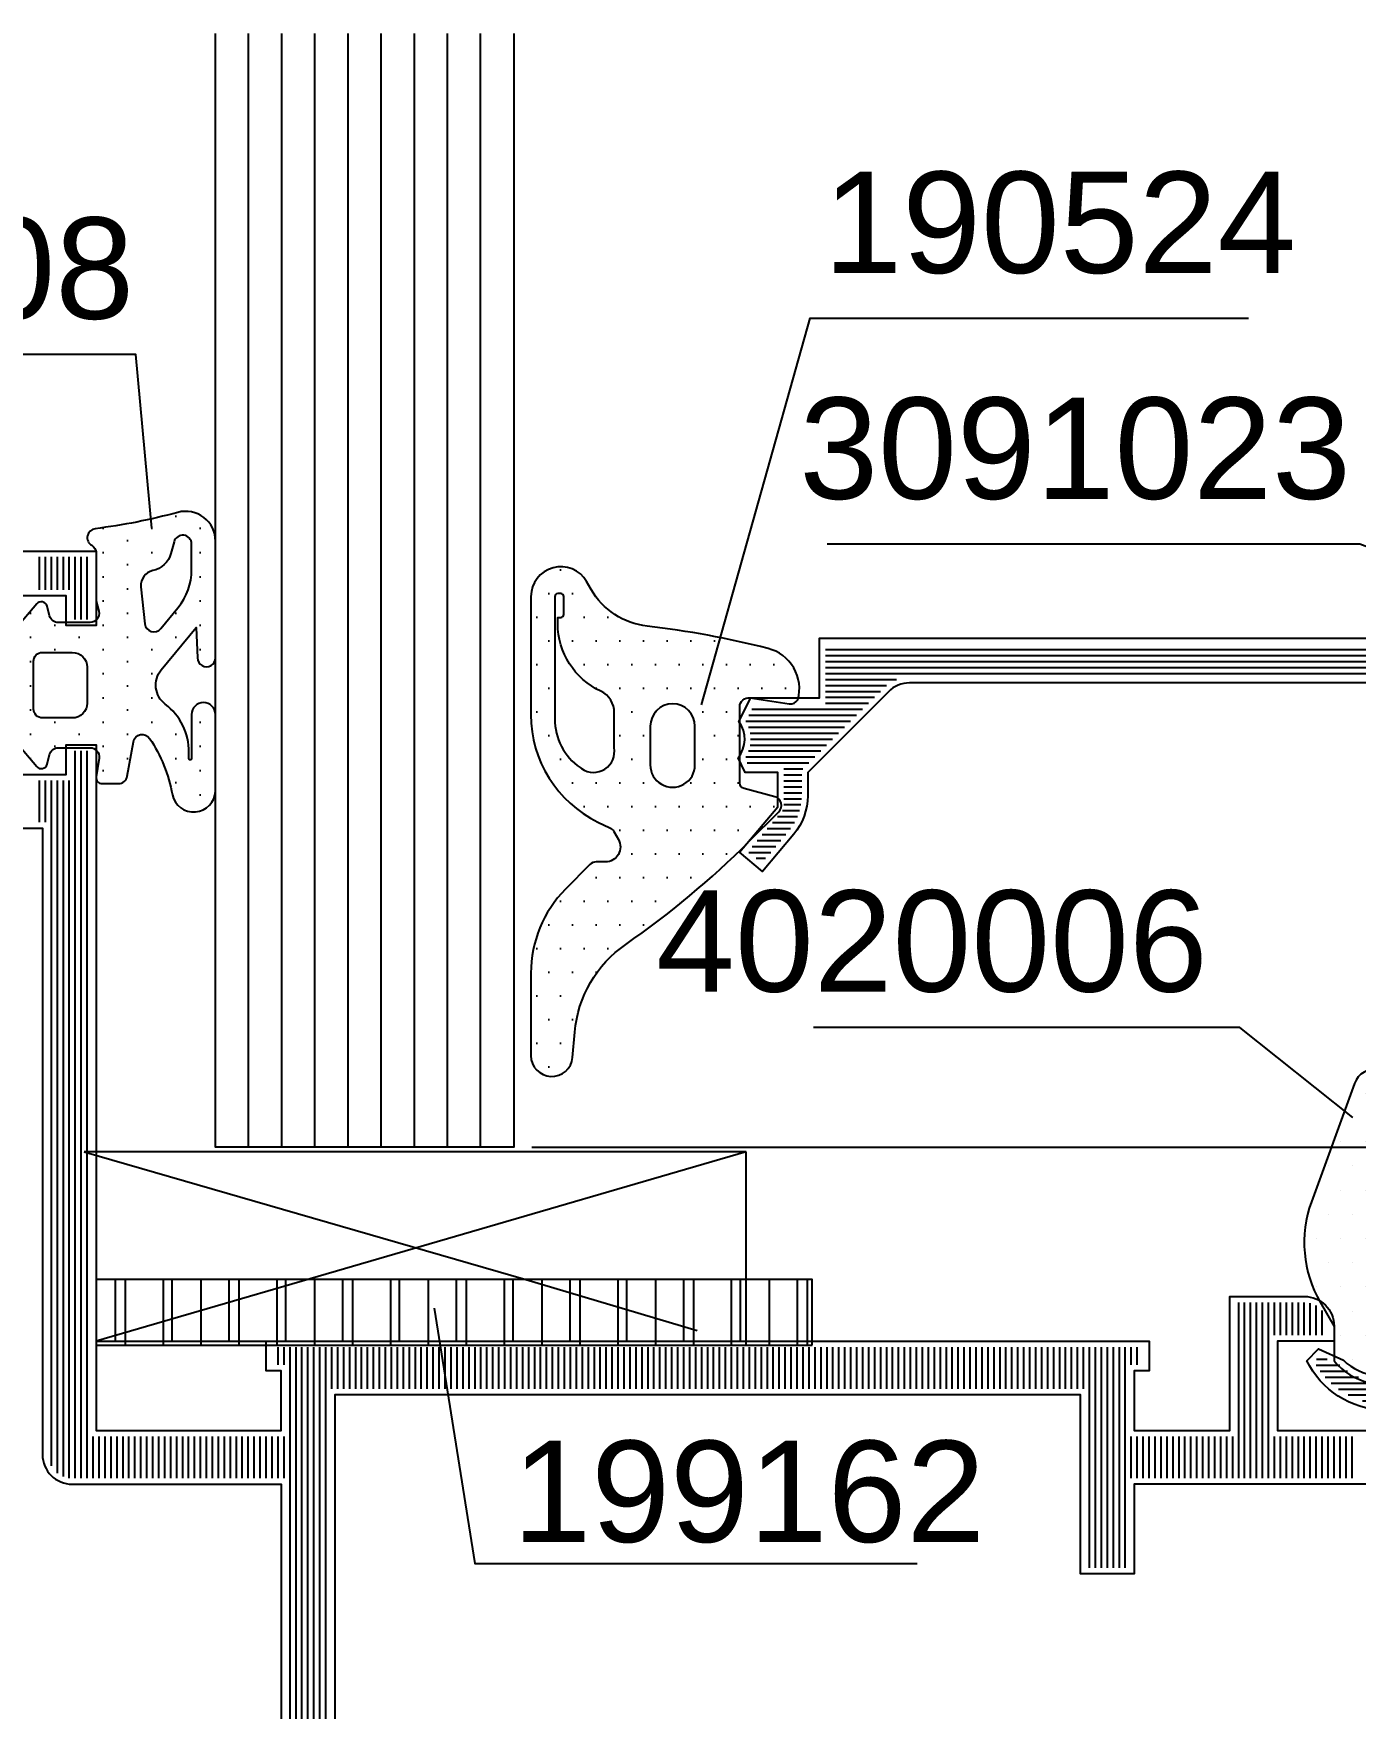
# Model space of a CAD drawing. Extents: x 16 to 197, y 31 to 244.
# Drawn here: x 44.35 to 66.5, y 215.85 to 243.94 of the extents above; entities that cross this region are included whole.
import ezdxf
from ezdxf.enums import TextEntityAlignment as Align

# ---------------------------------------------------------------- set-up
doc = ezdxf.new("R2010")
doc.units = 0
doc.header["$LTSCALE"] = 6
doc.linetypes.add('VERDECKT', pattern=[0.75, 0.5, -0.25])
doc.layers.get('0').update_dxf_attribs({"color": 4, "linetype": 'CONTINUOUS'})
doc.layers.get('DEFPOINTS').update_dxf_attribs({"linetype": 'CONTINUOUS'})
for name, color, linetype in [('CONST18', 3, 'CONTINUOUS'), ('CONST25', 3, 'CONTINUOUS'), ('DICHT_PAR', 3, 'CONTINUOUS'), ('DICHT_SCH', 3, 'CONTINUOUS'), ('HIDE_25', 3, 'VERDECKT'), ('KH_NOR', 7, 'CONTINUOUS'), ('KH_SCH', 3, 'CONTINUOUS'), ('KN_NOR', 7, 'CONTINUOUS'), ('KN_SCH', 3, 'CONTINUOUS'), ('LLMASSE', 7, 'CONTINUOUS'), ('PNR', 7, 'CONTINUOUS')]:
    doc.layers.add(name, color=color, linetype=linetype)
doc.styles.get("Standard").update_dxf_attribs({"font": 'simplex.shx', "width": 0.8})
doc.styles.add('SWISSL', font='swissl.ttf')
doc.dimstyles.new('DOK-1ZU1-PUNKT', dxfattribs={"dimscale": 0, "dimtxt": 3, "dimasz": 1.5, "dimexe": 1.5, "dimexo": 0.6, "dimgap": 1.5, "dimtad": 0, "dimdsep": 46, "dimtxsty": 'Standard', "dimblk": 'PUNKT', "dimblk1": 'PUNKT', "dimblk2": 'PUNKT', "dimcen": 0, "dimclrd": 2, "dimclre": 2, "dimclrt": 7, "dimadec": 0, "dimazin": 0, "dimtfac": 0.7, "dimtofl": 0, "dimtmove": 2, "dimatfit": 3, "dimldrblk": 'PUNKT', "dimfxl": 1, "dimtolj": 1, "dimarcsym": 0})

# ---------------------------------------------------------------- blocks, each defined once
blk = doc.blocks.new('PUNKT')
at = {"color": 0, "linetype": 'CONTINUOUS'}
blk.add_line((-0.5, 0), (-1, 0), dxfattribs=at)
at = {"color": 0, "linetype": 'CONTINUOUS', "const_width": 0.5}
blk.add_lwpolyline([(-0.25, 0, 1), (0.25, 0, 1)], format="xyb", close=True, dxfattribs=at)
blk = doc.blocks.new('*D24')
at = {"layer": 'DEFPOINTS', "color": 0}
for p in [(52.39638083642635, 225.2646643827597), (73.14638675162786, 222.764664382734), (75.26958508284159, 222.764664382734)]:
    blk.add_point(p, dxfattribs=at)
at = {"layer": 'LLMASSE', "color": 3, "lineweight": -2}
for p, q in [((75.2695850828416, 226.0146643827596), (75.2695850828416, 226.7646643827596)), ((52.69638083642634, 225.2646643827597), (76.0195850828416, 225.2646643827596)), ((73.44638675162786, 222.764664382734), (76.01958508284159, 222.764664382734)), ((75.26958508284159, 222.014664382734), (75.26958508284159, 221.264664382734))]:
    blk.add_line(p, q, dxfattribs=at)
at = {"layer": 'LLMASSE', "color": 3, "lineweight": -2, "xscale": 0.75, "yscale": 0.75, "zscale": 0.75}
for p, rotation in [((75.2695850828416, 225.2646643827596), 270), ((75.26958508284159, 222.764664382734), 90)]:
    blk.add_blockref('PUNKT', p, dxfattribs=dict(at, rotation=rotation))
at = {"layer": 'LLMASSE', "color": 3, "insert": (75.26958508284156, 224.0146643827468), "char_height": 1.7, "attachment_point": 5, "rotation": 90}
blk.add_mtext('\\A1;5', dxfattribs=at)
blk = doc.blocks.new('*X50')
at = {"color": 0}
for p, q in [((12.6, 68.70000000002896), (12.6, 69.80000000587307)), ((12.8, 68.7000000000362), (12.8, 69.8000000059671)), ((13, 68.70000000004343), (13, 69.80000000606115)), ((13.2, 68.70000000005068), (13.2, 69.80000000615519)), ((13.4, 68.70000000005791), (13.4, 69.80000000624922)), ((13.6, 68.70000000006515), (13.6, 69.80000000634325)), ((13.8, 67.70000000573002), (13.8, 69.8000000064373)), ((14, 67.70000000956371), (14, 69.80000000653133)), ((14.2, 67.7000000133974), (14.2, 69.80000000662537)), ((13.8, 38.90000000000005), (13.8, 63.30000000201557)), ((14, 38.90000000000005), (14, 63.30000000337295)), ((14.2, 38.90000000000005), (14.2, 63.30000000473034)), ((12.6, 60.89999999999566), (12.6, 62.29999999999035)), ((12.8, 60.90000000000445), (12.8, 62.29999999998794)), ((13, 39.3127807571077), (13, 62.29999999998552)), ((13.2, 39.07553523415175), (13.2, 62.29999999998311)), ((13.4, 38.9583978522781), (13.4, 62.29999999998071)), ((13.6, 38.9062801204294), (13.6, 62.29999999997829)), ((52.8, 38.90000000000003), (52.8, 44.79999999997293)), ((53, 38.90000000000003), (53, 44.79999999997539)), ((53.2, 38.90000000000002), (53.2, 44.79999999997785)), ((53.40000000000001, 38.90000000000002), (53.40000000000001, 44.79999999998031)), ((53.6, 38.90000000000002), (53.6, 44.79999999998277)), ((53.8, 38.90000000000002), (53.8, 44.79999999998523)), ((54, 43.69999999993847), (54, 44.79999999998769)), ((54.2, 43.69999999993847), (54.2, 44.79999999999015)), ((54.40000000000001, 43.69999999993847), (54.40000000000001, 44.79999999999261)), ((54.6, 43.69999999993847), (54.6, 44.79999999999507)), ((54.8, 43.69999999993847), (54.8, 44.79999999999753)), ((55, 43.69999999993847), (55, 44.79999999999986)), ((55.2, 43.69999999993847), (55.2, 44.77459666923671)), ((55.40000000000001, 43.69999999993847), (55.40000000000001, 44.69282032301871)), ((55.6, 43.69999999993847), (55.6, 44.52915026219994)), ((20.6, 42.7), (20.6, 43.3)), ((20.8, 42.7), (20.8, 43.3)), ((21, 4.700000000000001), (21, 43.3)), ((21.2, 4.700000000000001), (21.2, 43.3)), ((21.4, 4.700000000000001), (21.4, 43.3)), ((21.6, 4.700000000000001), (21.6, 43.3)), ((21.8, 4.700000000000001), (21.8, 43.3)), ((22, 4.700000000000001), (22, 43.3)), ((22.2, 4.700000000000001), (22.2, 43.3)), ((22.4, 41.89999999999999), (22.4, 43.3)), ((22.6, 41.89999999999999), (22.6, 43.3)), ((22.8, 41.89999999999999), (22.8, 43.3)), ((23, 41.89999999999999), (23, 43.3)), ((23.2, 41.89999999999999), (23.2, 43.3)), ((23.4, 41.89999999999999), (23.4, 43.3)), ((23.6, 41.89999999999999), (23.6, 43.3)), ((23.8, 41.89999999999999), (23.8, 43.3)), ((24, 41.89999999999999), (24, 43.3)), ((24.2, 41.89999999999999), (24.2, 43.3)), ((24.4, 41.89999999999999), (24.4, 43.3)), ((24.6, 41.89999999999999), (24.6, 43.3)), ((24.8, 41.89999999999999), (24.8, 43.3)), ((25, 41.89999999999999), (25, 43.3)), ((25.2, 41.89999999999999), (25.2, 43.3)), ((25.4, 41.89999999999999), (25.4, 43.3)), ((25.6, 41.89999999999999), (25.6, 43.3)), ((25.8, 41.89999999999999), (25.8, 43.3)), ((26, 41.89999999999999), (26, 43.3)), ((26.2, 41.89999999999999), (26.2, 43.3)), ((26.4, 41.89999999999999), (26.4, 43.3)), ((26.6, 41.89999999999999), (26.6, 43.3)), ((26.8, 41.89999999999999), (26.8, 43.3)), ((27, 41.89999999999999), (27, 43.3)), ((27.2, 41.89999999999999), (27.2, 43.3)), ((27.4, 41.89999999999999), (27.4, 43.3)), ((27.6, 41.89999999999999), (27.6, 43.3)), ((27.8, 41.89999999999999), (27.8, 43.3)), ((28, 41.89999999999999), (28, 43.3)), ((28.2, 41.89999999999999), (28.2, 43.3)), ((28.4, 41.89999999999999), (28.4, 43.3)), ((28.6, 41.89999999999999), (28.6, 43.3)), ((28.8, 41.89999999999999), (28.8, 43.3)), ((29, 41.89999999999999), (29, 43.3)), ((29.2, 41.89999999999999), (29.2, 43.3)), ((29.4, 41.89999999999999), (29.4, 43.3)), ((29.6, 41.89999999999999), (29.6, 43.3)), ((29.8, 41.89999999999999), (29.8, 43.3)), ((30, 41.89999999999999), (30, 43.3)), ((30.2, 41.89999999999999), (30.2, 43.3)), ((30.4, 41.89999999999999), (30.4, 43.3)), ((30.6, 41.89999999999999), (30.6, 43.3)), ((30.8, 41.89999999999999), (30.8, 43.3)), ((31, 41.89999999999999), (31, 43.3)), ((31.2, 41.89999999999999), (31.2, 43.3)), ((31.4, 41.89999999999999), (31.4, 43.3)), ((31.6, 41.89999999999999), (31.6, 43.3)), ((31.8, 41.89999999999999), (31.8, 43.3)), ((32, 41.89999999999999), (32, 43.3)), ((32.2, 41.89999999999999), (32.2, 43.3)), ((32.4, 41.89999999999999), (32.4, 43.3)), ((32.6, 41.89999999999999), (32.6, 43.3)), ((32.8, 41.89999999999999), (32.8, 43.3)), ((33, 41.89999999999999), (33, 43.3)), ((33.2, 41.89999999999999), (33.2, 43.3)), ((33.4, 41.89999999999999), (33.4, 43.3)), ((33.6, 41.89999999999999), (33.6, 43.3)), ((33.8, 41.89999999999999), (33.8, 43.3)), ((34, 41.89999999999999), (34, 43.3)), ((34.2, 41.89999999999999), (34.2, 43.3)), ((34.4, 41.89999999999999), (34.4, 43.3)), ((34.6, 41.89999999999999), (34.6, 43.3)), ((34.8, 41.89999999999999), (34.8, 43.3)), ((35, 41.89999999999999), (35, 43.3)), ((35.2, 41.89999999999999), (35.2, 43.3)), ((35.4, 41.89999999999999), (35.4, 43.3)), ((35.6, 41.89999999999999), (35.6, 43.3)), ((35.8, 41.89999999999999), (35.8, 43.3)), ((36, 41.89999999999999), (36, 43.3)), ((36.2, 41.89999999999999), (36.2, 43.3)), ((36.4, 41.89999999999999), (36.4, 43.3)), ((36.6, 41.89999999999999), (36.6, 43.3)), ((36.8, 41.89999999999999), (36.8, 43.3)), ((37, 41.89999999999999), (37, 43.3)), ((37.2, 41.89999999999999), (37.2, 43.3)), ((37.4, 41.89999999999999), (37.4, 43.3)), ((37.6, 41.89999999999999), (37.6, 43.3)), ((37.8, 41.89999999999999), (37.8, 43.3)), ((38, 41.89999999999999), (38, 43.3)), ((38.2, 41.89999999999999), (38.2, 43.3)), ((38.40000000000001, 41.89999999999999), (38.40000000000001, 43.3)), ((38.6, 41.89999999999999), (38.6, 43.3)), ((38.8, 41.89999999999999), (38.8, 43.3)), ((39, 41.89999999999999), (39, 43.3)), ((39.2, 41.89999999999999), (39.2, 43.3)), ((39.40000000000001, 41.89999999999999), (39.40000000000001, 43.3)), ((39.6, 41.89999999999999), (39.6, 43.3)), ((39.8, 41.89999999999999), (39.8, 43.3)), ((40, 41.89999999999999), (40, 43.3)), ((40.2, 41.89999999999999), (40.2, 43.3)), ((40.40000000000001, 41.89999999999999), (40.40000000000001, 43.3)), ((40.6, 41.89999999999999), (40.6, 43.3)), ((40.8, 41.89999999999999), (40.8, 43.3)), ((41, 41.89999999999999), (41, 43.3)), ((41.2, 41.89999999999999), (41.2, 43.3)), ((41.40000000000001, 41.89999999999999), (41.40000000000001, 43.3)), ((41.6, 41.89999999999999), (41.6, 43.3)), ((41.8, 41.89999999999999), (41.8, 43.3)), ((42, 41.89999999999999), (42, 43.3)), ((42.2, 41.89999999999999), (42.2, 43.3)), ((42.40000000000001, 41.89999999999999), (42.40000000000001, 43.3)), ((42.6, 41.89999999999999), (42.6, 43.3)), ((42.8, 41.89999999999999), (42.8, 43.3)), ((43, 41.89999999999999), (43, 43.3)), ((43.2, 41.89999999999999), (43.2, 43.3)), ((43.40000000000001, 41.89999999999999), (43.40000000000001, 43.3)), ((43.6, 41.89999999999999), (43.6, 43.3)), ((43.8, 41.89999999999999), (43.8, 43.3)), ((44, 41.89999999999999), (44, 43.3)), ((44.2, 41.89999999999999), (44.2, 43.3)), ((44.40000000000001, 41.89999999999999), (44.40000000000001, 43.3)), ((44.6, 41.89999999999999), (44.6, 43.3)), ((44.8, 41.89999999999999), (44.8, 43.3)), ((45, 41.89999999999999), (45, 43.3)), ((45.2, 41.89999999999999), (45.2, 43.3)), ((45.40000000000001, 41.89999999999999), (45.40000000000001, 43.3)), ((45.6, 41.89999999999999), (45.6, 43.3)), ((45.8, 41.89999999999999), (45.8, 43.3)), ((46, 41.89999999999999), (46, 43.3)), ((46.2, 41.89999999999999), (46.2, 43.3)), ((46.40000000000001, 41.89999999999999), (46.40000000000001, 43.3)), ((46.6, 41.89999999999999), (46.6, 43.3)), ((46.8, 41.89999999999999), (46.8, 43.3)), ((47, 41.89999999999999), (47, 43.3)), ((47.2, 41.89999999999999), (47.2, 43.3)), ((47.40000000000001, 41.89999999999999), (47.40000000000001, 43.3)), ((47.6, 41.89999999999999), (47.6, 43.3)), ((47.8, 35.90000000000005), (47.8, 43.3)), ((48, 35.90000000000005), (48, 43.3)), ((48.2, 35.90000000000006), (48.2, 43.3)), ((48.40000000000001, 35.90000000000006), (48.40000000000001, 43.3)), ((48.6, 35.90000000000006), (48.6, 43.3)), ((48.8, 35.90000000000006), (48.8, 43.3)), ((49, 35.90000000000006), (49, 43.3)), ((49.2, 42.70000000000002), (49.2, 43.3)), ((49.40000000000001, 42.70000000000001), (49.40000000000001, 43.3)), ((14.4, 38.90000000000005), (14.4, 40.2999999998412)), ((14.6, 38.90000000000005), (14.6, 40.29999999985112)), ((14.8, 38.90000000000005), (14.8, 40.29999999986105)), ((15, 38.90000000000005), (15, 40.29999999987097)), ((15.2, 38.90000000000005), (15.2, 40.2999999998809)), ((15.4, 38.90000000000005), (15.4, 40.29999999989082)), ((15.6, 38.90000000000005), (15.6, 40.29999999990075)), ((15.8, 38.90000000000005), (15.8, 40.29999999991067)), ((16, 38.90000000000005), (16, 40.29999999992059)), ((16.2, 38.90000000000005), (16.2, 40.29999999993052)), ((16.4, 38.90000000000005), (16.4, 40.29999999994045)), ((16.6, 38.90000000000005), (16.6, 40.29999999995037)), ((16.8, 38.90000000000005), (16.8, 40.29999999996029)), ((17, 38.90000000000005), (17, 40.29999999997022)), ((17.2, 38.90000000000005), (17.2, 40.29999999998014)), ((17.4, 38.90000000000005), (17.4, 40.29999999999007)), ((17.6, 38.90000000000005), (17.6, 40.3)), ((17.8, 38.90000000000005), (17.8, 40.30000000000992)), ((18, 38.90000000000005), (18, 40.30000000001984)), ((18.2, 38.90000000000005), (18.2, 40.30000000002977)), ((18.4, 38.90000000000005), (18.4, 40.3000000000397)), ((18.6, 38.90000000000005), (18.6, 40.30000000004962)), ((18.8, 38.90000000000005), (18.8, 40.30000000005954)), ((19, 38.90000000000005), (19, 40.30000000006947)), ((19.2, 38.90000000000005), (19.2, 40.30000000007939)), ((19.4, 38.90000000000005), (19.4, 40.30000000008932)), ((19.6, 38.90000000000005), (19.6, 40.30000000009924)), ((19.8, 38.90000000000005), (19.8, 40.30000000010916)), ((20, 38.90000000000005), (20, 40.30000000011909)), ((20.2, 38.90000000000005), (20.2, 40.30000000012902)), ((20.4, 38.90000000000005), (20.4, 40.30000000013894)), ((20.6, 38.90000000000005), (20.6, 40.30000000014886)), ((20.8, 38.90000000000005), (20.8, 40.30000000015879)), ((49.2, 38.90000000000005), (49.2, 40.29999999984296)), ((49.40000000000001, 38.90000000000005), (49.40000000000001, 40.29999999984938)), ((49.6, 38.90000000000004), (49.6, 40.29999999985579)), ((49.8, 38.90000000000004), (49.8, 40.29999999986219)), ((50, 38.90000000000004), (50, 40.2999999998686)), ((50.2, 38.90000000000004), (50.2, 40.29999999987501)), ((50.40000000000001, 38.90000000000004), (50.40000000000001, 40.29999999988142)), ((50.6, 38.90000000000004), (50.6, 40.29999999988783)), ((50.8, 38.90000000000003), (50.8, 40.29999999989424)), ((51, 38.90000000000003), (51, 40.29999999990065)), ((51.2, 38.90000000000003), (51.2, 40.29999999990707)), ((51.40000000000001, 38.90000000000003), (51.40000000000001, 40.29999999991347)), ((51.6, 38.90000000000003), (51.6, 40.29999999991988)), ((51.8, 38.90000000000003), (51.8, 40.29999999992629)), ((52, 38.90000000000003), (52, 40.2999999999327)), ((52.2, 38.90000000000003), (52.2, 40.29999999993911)), ((52.40000000000001, 38.90000000000003), (52.40000000000001, 40.29999999994552)), ((52.6, 38.90000000000003), (52.6, 40.29999999995193)), ((54, 38.90000000000002), (54, 40.29999999993839)), ((54.2, 38.90000000000001), (54.2, 40.29999999993854)), ((54.40000000000001, 38.90000000000001), (54.40000000000001, 40.29999999993868)), ((54.6, 38.90000000000001), (54.6, 40.29999999993883)), ((54.8, 38.90000000000001), (54.8, 40.29999999993897)), ((55, 38.90000000000001), (55, 40.29999999993912)), ((55.2, 38.90000000000001), (55.2, 40.29999999993926)), ((55.40000000000001, 38.90000000000001), (55.40000000000001, 40.2999999999394)), ((55.6, 38.90000000000001), (55.6, 40.29999999993955)), ((55.8, 38.90000000000001), (55.8, 40.29999999993969)), ((56, 38.90000000000001), (56, 40.29999999993984)), ((56.2, 38.90000000000001), (56.2, 40.29999999993998)), ((56.40000000000001, 38.90000000000001), (56.40000000000001, 40.29999999994013)), ((56.6, 38.9), (56.6, 40.29999999994027))]:
    blk.add_line(p, q, dxfattribs=at)
blk = doc.blocks.new('B-LL132346')
at = {"layer": 'KH_NOR'}
for points in [[(4.375424816061013e-05, 45.99999999994873), (14.50000000666388, 46.00000000676643), (14.49999998095462, 43.50000001914794), (13.5000000000205, 43.4999999999795), (13.49999999993847, 44.50000000006154), (11.80000000000018, 44.50000000000001, 0.414213569999992)], [(11.79999999999984, 38.50000000000001), (13.50000000014358, 38.4999999999795), (13.49999999997948, 39.49999999997949), (14.50000000666388, 39.50000000676643), (14.50004375445327, 16.49999999984617), (20.70004375445297, 16.50000000015384), (20.70003102702691, 18.50000000000001), (20.20003102702691, 18.50000000000001), (20.20003102702691, 19.50000000000001), (49.8, 19.50000000000001), (49.8, 18.50000000000001), (49.29999999999999, 18.50000000000001), (49.30000000015382, 16.49999999984617), (52.50000000035894, 16.49999999994873), (52.49999999996923, 20.99999999996924), (55, 21, -0.414213562373095), (56, 20), (56.00000000010256, 19.49999999993847), (54.09999999993848, 19.49999999993847), (54.10000000006153, 16.49999999993847), (68.30000000035892, 16.49999999994872)]]:
    blk.add_lwpolyline(points, format="xyb", dxfattribs=at)
blk.add_lwpolyline([(2.00004375429944, 44.00000000000001), (9.200043754299259, 44.00000000000012), (9.200043754453084, 36.69999999984622), (12.70004375429949, 36.70000000000005), (12.7000437542996, 15.70000000000005, 0.414213562373095), (13.7000437542996, 14.70000000000005), (20.70004375429949, 14.70000000000005), (20.70004375429949, -14.70000000000004), (13.7000437542996, -14.70000000000004, 0.414213562373095), (12.7000437542996, -15.70000000000004), (12.70004375429949, -36.70000000000004), (9.20004375414543, -36.70000000015386), (9.200043754299259, -44.00000000000011), (2.00004375429944, -43.99999999999999), (2.00004375429944, 44.00000000000001)], format="xyb", close=True, dxfattribs=at)
blk.add_lwpolyline([(68.00003102702692, 14.69999999999994), (49.30004375429928, 14.70000000000005), (49.3000437542994, 11.70000000000005), (47.4999877542993, 11.70000000000005), (47.49998775429924, 17.7), (22.50004375429955, 17.7), (22.50004375429955, -17.69999999999999), (47.49998775429924, -17.69999999999999), (47.4999877542993, -11.70000000000004), (49.3000437542994, -11.70000000000004), (49.30004375429928, -14.70000000000004), (68.00003102702692, -14.69999999999992), (68.00003102702692, 14.69999999999994)], close=True, dxfattribs=at)
at = {"layer": 'KH_SCH'}
blk.add_blockref('*X50', (0, -23.99999999999999), dxfattribs=at)
blk = doc.blocks.new('*X45')
at = {"color": 0}
for p, q in [((2.4375, 9.75), (2.4375, 9.75)), ((3.25, 9.75), (3.25, 9.75)), ((2.03125, 8.9375), (2.03125, 8.9375)), ((2.84375, 8.9375), (2.84375, 8.9375)), ((1.625, 8.125), (1.625, 8.125)), ((2.4375, 8.125), (2.4375, 8.125)), ((3.25, 8.125), (3.25, 8.125)), ((1.21875, 7.3125), (1.21875, 7.3125)), ((2.03125, 7.3125), (2.03125, 7.3125)), ((2.84375, 7.3125), (2.84375, 7.3125)), ((0.8125, 6.5), (0.8125, 6.5)), ((1.625, 6.5), (1.625, 6.5)), ((2.4375, 6.5), (2.4375, 6.5)), ((3.25, 6.5), (3.25, 6.5)), ((1.21875, 5.6875), (1.21875, 5.6875)), ((2.03125, 5.6875), (2.03125, 5.6875)), ((2.84375, 5.6875), (2.84375, 5.6875)), ((0.8125, 4.875), (0.8125, 4.875)), ((1.625, 4.875), (1.625, 4.875)), ((2.4375, 4.875), (2.4375, 4.875)), ((1.21875, 4.0625), (1.21875, 4.0625)), ((2.03125, 4.0625), (2.03125, 4.0625)), ((2.84375, 4.0625), (2.84375, 4.0625)), ((0.8125, 3.25), (0.8125, 3.25)), ((1.625, 3.25), (1.625, 3.25)), ((2.4375, 3.25), (2.4375, 3.25)), ((3.25, 3.25), (3.25, 3.25)), ((4.0625, 3.25), (4.0625, 3.25)), ((1.21875, 2.4375), (1.21875, 2.4375)), ((2.03125, 2.4375), (2.03125, 2.4375)), ((2.84375, 2.4375), (2.84375, 2.4375)), ((3.65625, 2.4375), (3.65625, 2.4375)), ((4.46875, 2.4375), (4.46875, 2.4375)), ((1.625, 1.625), (1.625, 1.625)), ((2.4375, 1.625), (2.4375, 1.625)), ((3.25, 1.625), (3.25, 1.625)), ((4.0625, 1.625), (4.0625, 1.625)), ((4.875, 1.625), (4.875, 1.625)), ((2.03125, 0.8125), (2.03125, 0.8125)), ((2.84375, 0.8125), (2.84375, 0.8125)), ((3.65625, 0.8125), (3.65625, 0.8125)), ((4.46875, 0.8125), (4.46875, 0.8125))]:
    blk.add_line(p, q, dxfattribs=at)
blk = doc.blocks.new('B-LL197112')
at = {"layer": 'DICHT_PAR'}
blk.add_lwpolyline([(1.4, 0.768, 1.597325), (2.982, 4.1, -0.580267), (2.807, 4.4), (3.5, 5.6), (3.5, 9.818999999999999, 0.8391), (2.081, 10.069), (0.638, 6.103, 0.221695), (0.9329999999999999, 2.735), (1.4, 1.925), (1.4, 0.768)], format="xyb", dxfattribs=at)
at = {"layer": 'DICHT_SCH'}
blk.add_blockref('*X45', (0, 0), dxfattribs=at)
blk = doc.blocks.new('*U61')
at = {"layer": 'CONST25'}
for p, q in [((-2.842170943040401e-14, 9.999999999999773), (37.35660389312687, 9.999999999999766)), ((-2.842170943040401e-14, 8.888888888888687), (37.35660389312687, 8.88888888888868)), ((-2.842170943040401e-14, 7.777777777777601), (37.35660389312687, 7.777777777777594)), ((-2.842170943040401e-14, 6.666666666666515), (37.35660389312687, 6.666666666666508)), ((-2.842170943040401e-14, 5.555555555555429), (37.35660389312687, 5.555555555555422)), ((-2.842170943040401e-14, 4.444444444444343), (37.35660389312687, 4.444444444444336)), ((-2.842170943040401e-14, 3.333333333333258), (37.35660389312687, 3.33333333333325)), ((0, 2.222222222222172), (37.35660389312687, 2.222222222222165)), ((0, 1.111111111111086), (37.35660389312687, 1.111111111111079))]:
    blk.add_line(p, q, dxfattribs=at)
blk.add_lwpolyline([(37.35660389312687, 7.105427357601002e-15), (0, 0), (5.684341886080801e-14, 10), (37.35660389312687, 10.00000000000001)], dxfattribs=at)
blk = doc.blocks.new('STREIFEN')
at = {"layer": 'DICHT_SCH'}
h = blk.add_hatch(dxfattribs=at)
h.set_pattern_fill('LINE', color=256, scale=0.4, angle=90, style=0)
h.set_pattern_definition([(90, (-94.31533518184392, -226.5009291368289), (-1.27, 7.776250346772095e-17), [])])
h.paths.add_polyline_path([(0, 2.199999999999989), (0, 0), (24, 0), (24, 2.199999999999989)])
at = {"layer": 'DICHT_PAR'}
blk.add_lwpolyline([(0, 2.199999999999989), (0, 0), (24, 0), (24, 2.199999999999989)], close=True, dxfattribs=at)
blk = doc.blocks.new('LL199162')
blk.add_blockref('STREIFEN', (0, 0))
blk = doc.blocks.new('B-LL3091023')
at = {"layer": 'KN_SCH'}
h = blk.add_hatch(dxfattribs=at)
h.set_pattern_fill('_U', color=256, scale=0.2, style=0, pattern_type=0)
h.set_pattern_definition([(0, (-12.61524086824097, 13.02250327400434), (0, 0.2), [])])
edge = h.paths.add_edge_path()
edge.add_line((-0.2000000000508084, 21.80000000010276), (-0.2000000000002728, 0.4154700538897877))
edge.add_line((-0.2000000000002728, 0.4154700538897864), (-0.4500000000000046, 0.2711324865925331))
edge.add_line((-0.4500000000000046, 0.2711324865925331), (-1.192820323027558, 0.7000000000520148))
edge.add_line((-1.192820323027558, 0.7000000000520148), (-3.282842712474642, 0.7000000000520223))
edge.add_line((-3.282842712474642, 0.7000000000520223), (-3.900000000000007, 0.08284271252664044))
edge.add_line((-3.900000000000007, 0.08284271252664047), (-3.900000000000013, -2.099999999947969))
edge.add_line((-3.900000000000013, -2.099999999947969), (-3.700000000000003, -2.099999999947976))
edge.add_line((-3.700000000000001, -2.099999999952376), (-4.699999999974835, -2.099999999974347))
edge.add_line((-4.699999999974835, -2.099999999974347), (-4.700000000005605, -0.9999999999419789))
edge.add_line((-4.700000000005605, -0.9999999999419791), (-9.356532657103545, -1.000000000081714))
edge.add_line((-9.356532657103545, -1.000000000081714), (-9.492087073757995, -1.524999999012127))
edge.add_arc((-12.30000000000001, -0.7999999999479821), 2.900000000000001, 270.07901743651803, 345.52248783316634, ccw=False)
edge.add_arc((-12.18013563536853, -0.9023955340299898), 2.800000000000001, 209.2081415121933, 267.62840437548994, ccw=False)
edge.add_line((-14.62412332264705, -2.26874987475974), (-14.42924214632983, -2.069287902908246))
edge.add_line((-14.42924214632983, -2.069287902908246), (-13.75317870728195, -2.38454146193488))
edge.add_arc((-12.29999999921613, -0.8000000003222183), 2.150000000266381, 227.4761480923444, 442.3377443620211)
edge.add_line((-12.01333333336139, 1.330803187171447), (-12.16120394194022, 1.35069689423467))
edge.add_line((-12.16120394194022, 1.35069689423467), (-11.69999999999955, 2.149525554427094))
edge.add_line((-11.69999999999955, 2.149525554427095), (-11.70000000015551, 20.70000000020778))
edge.add_line((-11.70000000015551, 20.70000000020778), (-28.18578597814051, 20.70000000005208))
edge.add_arc((-28.18578597812918, 19.50000000005209), 1.199999999999996, 90.00000000054077, 134.9999999999997)
edge.add_line((-29.03431411555303, 20.34852813747595), (-31.79999954050232, 17.58284271252666))
edge.add_line((-31.79999954050232, 17.58284271252666), (-31.79999954050233, 16.71441194632815))
edge.add_arc((-33.59999895980678, 16.71441206424528), 1.799999419304456, 319.99994731550623, 359.9999962465799, ccw=False)
edge.add_line((-32.22112047092991, 15.5573934721695), (-33.14162906306896, 14.46037332601911))
edge.add_line((-33.14162906306897, 14.46037332601911), (-33.60125601057764, 14.84604548197373))
edge.add_line((-33.60125601057764, 14.84604548197373), (-32.39999954050234, 16.27764694336551))
edge.add_line((-32.39999954050234, 16.27764694336551), (-32.39999954050232, 17.70000000005204))
edge.add_line((-32.39999954050232, 17.70000000005204), (-33.57394863064956, 17.70000000005204))
edge.add_line((-33.57394863064956, 17.70000000005204), (-33.70205340977959, 17.96789280106483))
edge.add_arc((-34.71191328392486, 18.61610855635405), 1.200000262839086, 327.3041288734923, 390.0744969530656)
edge.add_line((-33.67346358042067, 19.2174594057805), (-33.37731379195502, 19.80000000005204))
edge.add_line((-33.37731379195502, 19.80000000005204), (-30.99999996572186, 19.80000000005204))
edge.add_line((-30.99999996572186, 19.80000000005204), (-31.00000030850324, 21.8000000000218))
edge.add_line((-31.00000030850324, 21.8000000000218), (-0.2000000000508066, 21.80000000010276))
edge = h.paths.add_edge_path(flags=16)
edge.add_line((-11.10000000015546, 20.99999999989506), (-11.09999999999899, 1.840075756540305))
edge.add_arc((-12.30000000000003, -0.7999999999480378), 2.900000000000001, 11.940543960609887, 65.55666457227989, ccw=False)
edge.add_line((-9.462747808177824, -0.19999999994798), (-5.314213562373069, -0.1999999999479796))
edge.add_line((-5.314213562373068, -0.1999999999479796), (-3.848528137423896, 1.265685425001232))
edge.add_arc((-3.282842712474652, 0.7000000000519995), 0.8000000000000005, 90.00000000000011, 135.0000000000005, ccw=False)
edge.add_line((-3.282842712474654, 1.500000000052001), (-1.000000000000002, 1.500000000052017))
edge.add_line((-1.000000000000002, 1.500000000052017), (-1.000000000000002, 21.00000000005524))
edge.add_line((-1.000000000000002, 21.00000000005524), (-11.10000000015546, 20.99999999989506))
at = {"layer": 'KN_NOR'}
for points in [[(-5.128164559664583e-11, 22.00000000010329), (0, 0.3000000000520193), (-0.4500000000000046, 0.04019237891668204), (-1.246410161513781, 0.5000000000520151), (-3.200000000000022, 0.5000000000520222), (-3.700000000000008, 5.202219210964643e-11), (-3.700000000000012, -1.899999999947976), (-3.500000000000002, -1.899999999947984), (-3.500000000000005, -2.299999999947982), (-4.89999999996924, -2.299999999978742), (-4.900000000000011, -1.199999999947981), (-9.201613323200721, -1.200000000077065), (-9.29843790668926, -1.574999999947981, -0.3419987131196461), (-12.30000000000001, -3.899999999947983, -0.2744091014474832), (-14.86887381829263, -2.233067162827286), (-14.4732145214778, -1.828107663836985), (-13.64001877441201, -2.216633221435945, 1.373175899949952), (-12.04000000000001, 1.132588937203426), (-12.48361182590432, 1.192270058415677), (-11.9, 2.203115392906721), (-11.90000000015383, 20.50000000020589), (-28.18578597812918, 20.50000000005208, 0.1989123673796576), (-28.89289275931572, 20.20710678123863), (-31.59999954050232, 17.50000000005204), (-31.59999954050232, 16.71441000005203, -0.1763269499999998), (-32.06791154050232, 15.42883600005203), (-33.11697754050232, 14.17860700005204), (-33.88302254050232, 14.82139400005204), (-32.59999954050232, 16.35044100005203), (-32.59999954050232, 17.50000000005204), (-33.70000054050233, 17.50000000005204), (-33.93351854050232, 17.98833300005202, 0.3394094402287316), (-33.90397054050233, 19.20537000005203), (-33.49999954050233, 20.00000000005204), (-31.2, 20.00000000005204), (-31.20000034278138, 22.00000000002127), (-5.128164559664583e-11, 22.00000000010329)], [(-10.90000000015383, 20.79999999989824), (-10.90000000000001, 1.965863337239819, -0.2134575926161298), (-9.30500417362566, 5.201997166359718e-11), (-5.39705627484769, 5.202041575280703e-11), (-3.989949493661205, 1.40710678123854, -0.1989123673796592), (-3.282842712474656, 1.700000000052001), (-1.200000000000001, 1.700000000052016), (-1.200000000000003, 20.80000000005207), (-10.90000000015383, 20.79999999989824)]]:
    blk.add_lwpolyline(points, format="xyb", close=True, dxfattribs=at)

msp = doc.modelspace()

# ---------------------------------------------------------------- hatches: boundary and pattern name
h = msp.add_hatch()
h.set_pattern_fill('DOTS', color=3, scale=0.25, style=0)
h.set_pattern_definition([(0, (0, 0), (0.1984375, 0.396875), [0, -0.396875])])
edge = h.paths.add_edge_path()
edge.add_arc((54.77468800897645, 235.2460934288019), 1.249881608597955, 209.9886112795737, 263.4509622352753, ccw=False)
edge.add_line((53.69213458568997, 234.6213677920283), (53.61663458568997, 234.7518677920283))
edge.add_arc((53.18362823271652, 234.5018695013253), 0.4999936470294532, 30.00019413945249, 180.0001958734914)
edge.add_line((52.68363458568997, 234.5018677920283), (52.68363458568997, 232.5173677920283))
edge.add_arc((54.68368752531624, 232.5176071398281), 2.000052953947735, 180.0068566278559, 244.0067749354299)
edge.add_line((53.80713458568997, 230.7198677920283), (54.00813458568997, 230.6218677920284))
edge.add_arc((53.94282671937149, 230.4874505072488), 0.1494427109315494, 30.08677742678259, 64.0867771243407, ccw=False)
edge.add_line((54.07213458568997, 230.5623677920283), (54.15013458568997, 230.4268677920283))
edge.add_arc((53.93363130937333, 230.3018660168885), 0.2499982248816072, -89.99924911820341, 30.000704658508823, ccw=False)
edge.add_line((53.93363458568997, 230.0518677920283), (53.77913458568997, 230.0518677920283))
edge.add_arc((53.7792054354497, 229.9020072190079), 0.1498605897683087, 90.02708779119013, 135.3271954413069)
edge.add_line((53.67263458568997, 230.0073677920283), (53.26213458568996, 229.5923677920283))
edge.add_arc((54.6839395264973, 228.1853530207014), 2.000304940861881, 135.2995618859509, 179.9995768971644)
edge.add_line((52.68363458568997, 228.1853677920283), (52.68363458568997, 226.8018677920283))
edge.add_arc((53.03355041095944, 226.8018662822161), 0.3499158252727271, 179.9997527809114, 354.9997836046461)
edge.add_line((53.38213458568997, 226.7713677920283), (53.41963458568997, 227.1973677920283))
edge.add_arc((55.41245293706924, 227.0230893308704), 2.00042444586582, 124.7180367418272, 175.0020130776355, ccw=False)
edge.add_arc((45.73136222971322, 240.9973913803838), 14.99971188625735, 304.712747753902, 314.9966204203068)
edge.add_line((56.33713458568997, 230.3903677920283), (56.83963458568996, 230.8933677920284))
edge.add_arc((56.73382139711045, 230.9992765399931), 0.1497100323051981, 314.974139906405, 434.9740936831184)
edge.add_line((56.77263458568997, 231.1438677920283), (56.25763458568997, 231.2818677920283))
edge.add_arc((56.28351527037172, 231.3783371771729), 0.09988068937367049, 179.9824380263248, 254.9823848290859, ccw=False)
edge.add_line((56.18363458568997, 231.3783677920283), (56.18363458568997, 232.6518677920283))
edge.add_arc((56.33373655336883, 232.6518717419222), 0.1501019677308275, 81.61131212566522, 180.0015077233984, ccw=False)
edge.add_line((56.35563458568997, 232.8003677920283), (57.01163458568997, 232.7033677920284))
edge.add_arc((57.03330460961671, 232.8518561099372), 0.1500612224805949, 261.6970073034972, 327.3366558788338)
edge.add_arc((56.48350453685449, 232.9519215935238), 0.6999516568836883, 345.0090689760944, 435.5950010450159)
edge.add_arc((52.9242285806335, 219.1023281037995), 14.99959098747882, 75.5875397979065, 83.46192188605417)
edge = h.paths.add_edge_path(flags=16)
edge.add_arc((53.68260941756812, 232.553643201269), 0.3985481009247489, 359.385349966091, 424.6677949832867)
edge.add_arc((54.38358730309719, 234.0456812683309), 1.24995273132419, 179.991450060139, 244.8886867756873, ccw=False)
edge.add_line((53.13363458568997, 234.0458677920283), (53.13363458568997, 234.1518677920283))
edge.add_line((53.13363458568997, 234.1518677920283), (53.18363458568997, 234.1518677920283))
edge.add_arc((53.18363462306424, 234.2018677546541), 0.04999996262576165, 269.9999571722166, 360.0000428277834)
edge.add_line((53.23363458568997, 234.2018677920283), (53.23363458568997, 234.5018677920283))
edge.add_arc((53.18363462306425, 234.5018678294026), 0.04999996262573323, 359.9999571722166, 450.0000428277997)
edge.add_line((53.18363458568997, 234.5518677920283), (53.13363458568997, 234.5518677920283))
edge.add_arc((53.1336345483362, 234.5018678293821), 0.04999996264625368, 89.99995719570691, 180.0000428042687)
edge.add_line((53.08363458568996, 234.5018677920283), (53.08363458568996, 232.4503677920283))
edge.add_arc((54.08352837305632, 232.4505180671343), 0.9998937986588566, 180.0086110438746, 235.008515202007)
edge.add_line((53.51013458568997, 231.6313677920284), (53.53263458568997, 231.6153677920283))
edge.add_arc((53.73347627201436, 231.9019208467698), 0.3499286157879958, 234.9738353796013, 370.8628248741051)
edge.add_line((54.07713458568997, 231.9678677920284), (54.08113458568997, 232.5493677920283))
edge = h.paths.add_edge_path(flags=16)
edge.add_arc((55.05863458568997, 232.3268677920283), 0.375, 0, 180)
edge.add_line((54.68363458568997, 232.3268677920283), (54.68363458568997, 231.6768677920283))
edge.add_arc((55.05863458568997, 231.6768677918745), 0.375, 179.999999976494, 360.0000000235061)
edge.add_line((55.43363458568997, 231.6768677920283), (55.43363458568997, 232.3268677920283))
at = {"layer": 'CONST18'}
h = msp.add_hatch(dxfattribs=at)
h.set_pattern_fill('ANSI31', color=256, scale=0.3, angle=45, style=0)
h.set_pattern_definition([(90, (0, 0), (-0.9524999999999999, 1.665334536937735e-16), [])])
h.paths.add_polyline_path([(56.29407635217318, 223.0486586294787), (56.29407635217319, 221.9486586294787), (57.39640876125122, 221.9486586294787), (57.39640876125122, 223.0486586294787)])
h.paths.add_polyline_path([(52.59697937071748, 223.0486586294787), (56.07223119650079, 222.0146643827084), (56.29407635217319, 222.0146643827084), (56.29407635217319, 223.0486586294787)])
h.paths.add_polyline_path([(56.07223119650081, 222.0146643827084), (52.59697937071746, 223.0486586294787), (48.9438675298605, 223.0486586294787), (45.39640876125123, 222.0146651262855), (45.39640876125122, 222.0146643827084)])
h.paths.add_polyline_path([(48.94386752986049, 223.0486586294787), (45.39640876125122, 223.0486586294787), (45.39640876125122, 222.0146651262855)], flags=16)
at = {"layer": 'DICHT_SCH'}
h = msp.add_hatch(dxfattribs=at)
h.set_pattern_fill('DOTS', color=256, scale=6.5, angle=-90.00000000000001, style=0)
h.set_pattern_definition([(270, (45.92176228880443, 233.4112755885827), (0.4062499999999999, -0.2031250000000001), [0, -0.40625])])
edge = h.paths.add_edge_path()
edge.add_arc((46.89640875533519, 235.4299610117305), 0.5000000000000004, -1.272221872585407e-14, 105.2232402070224)
edge.add_arc((44.13931261022176, 245.5615167089865), 10.00000000000001, -82.88554434381888, -74.7767597929776, ccw=False)
edge.add_arc((45.39640875533518, 235.4896643827289), 0.1500000000000008, 97.11445565618142, 240.0000000000002)
edge.add_arc((45.24640875533518, 235.2298567615936), 0.1499999999999992, -6.821210263296962e-13, 59.999999999999886, ccw=False)
edge.add_line((45.39640875533518, 235.2298567615936), (45.39640875533518, 234.4210147977454))
edge.add_line((45.39640875533518, 234.4210147977454), (45.44129762927854, 234.2534872394943))
edge.add_arc((45.29640875533517, 234.2146643827289), 0.1500000000000076, -89.99999999999682, 15.000000000005627, ccw=False)
edge.add_line((45.29640875533518, 234.0646643827289), (44.76150780353202, 234.0646643827289))
edge.add_arc((44.76150780347049, 234.2146643826487), 0.1499999999198121, -165.00000002350225, -89.99999997649633, ccw=False)
edge.add_line((44.61661892958866, 234.1758415259635), (44.5724864218153, 234.3405462872391))
edge.add_arc((44.47589383918639, 234.3146643827289), 0.09999999999999998, 15.00000000000025, 140.0000000000012)
edge.add_line((44.39928939487449, 234.3789431436975), (44.06338653377569, 233.9786297022204))
edge.add_arc((44.44640875533518, 233.6572358973771), 0.5000000000000001, 140.0000000000009, 180)
edge.add_line((43.94640875533518, 233.6572358973771), (43.94640875533518, 232.3720928680807))
edge.add_arc((44.44640875533518, 232.3720928680807), 0.5000000000000002, 180.0000000000002, 219.9999999999993)
edge.add_line((44.06338653377569, 232.0506990632374), (44.39928939487449, 231.6503856217602))
edge.add_arc((44.47589383920641, 231.7146643826386), 0.0999999999572925, 219.9999999529931, 345.0000000470065)
edge.add_line((44.5724864218153, 231.6887824782186), (44.61661892958867, 231.8534872394943))
edge.add_arc((44.76150780353203, 231.8146643827289), 0.1499999999999996, 89.99999999999977, 164.9999999999999, ccw=False)
edge.add_line((44.76150780353203, 231.9646643827289), (45.29640875533519, 231.9646643827289))
edge.add_arc((45.29640875533518, 231.8146643827289), 0.1500000000000004, -8.58393680451428, 89.99999999999977, ccw=False)
edge.add_line((45.44472849512524, 231.7922756626089), (45.39752892880848, 231.4795901961422))
edge.add_arc((45.49640875525314, 231.4646643826583), 0.09999999992941365, 171.4160631484813, 270.0000000470075)
edge.add_line((45.49640875533518, 231.3646643827289), (45.77054381065859, 231.3646643827289))
edge.add_arc((45.77054381065859, 231.5146643827289), 0.1499999999999968, -90.00000000000001, -10.00000000000015)
edge.add_line((45.91826497361042, 231.4886171560788), (46.02002229614443, 232.0657116093789))
edge.add_arc((46.16774345909626, 232.0396643827289), 0.1499999999999981, 33.71261571377721, 169.9999999999996, ccw=False)
edge.add_arc((44.21293841623674, 230.7353495264112), 2.500000000000001, 10.19230633593429, 33.71261571377801, ccw=False)
edge.add_arc((47.03111212149831, 231.253468860392), 0.3655571821432552, 191.957423447899, 357.8366345207012)
edge.add_line((47.39640875533519, 231.2396694863495), (47.39639003726917, 232.523331345795))
edge.add_arc((47.19639003729043, 232.5233284294404), 0.2000000000000045, 0.0008354740569873116, 180.0008354740567)
edge.add_line((46.99639003731168, 232.5233255130858), (46.99639922314224, 231.7847239078657))
edge.add_arc((46.9733961954347, 231.784723764805), 0.02300302770798568, -180.0003563347002, 0.0003563346957093927, ccw=False)
edge.add_line((46.95039316772716, 231.7847239078657), (46.95039316772716, 231.8909049605198))
edge.add_arc((45.95042736905103, 231.8991754791262), 0.9999999999999978, -0.4738712128819647, 52.82349616045679)
edge.add_arc((46.79640875533519, 233.0146643827289), 0.3999999999999996, 140.4219632427655, 232.8234961604567, ccw=False)
edge.add_line((46.48810574314667, 233.2695158152842), (47.07516373544596, 233.9797011398887))
edge.add_line((47.07516373544596, 233.9797011398887), (47.09640875533519, 233.4721648697135))
edge.add_arc((47.24640875533519, 233.4721648695905), 0.1499999999999999, 179.9999999529953, 360.0000000470047)
edge.add_line((47.39640875533519, 233.4721648697135), (47.39640875533519, 235.4299610117305))
edge = h.paths.add_edge_path(flags=16)
edge.add_line((46.99640875533519, 234.9505278985918), (46.99640875533519, 235.3799610117305))
edge.add_arc((46.84640875533519, 235.3799610117305), 0.1500000000000008, -1.272221872585407e-14, 165)
edge.add_line((46.70151988139182, 235.4187838684959), (46.64938895742335, 235.2242286116))
edge.add_arc((46.26301862690772, 235.327756229641), 0.3999999999999999, -78.15788068679927, -15, ccw=False)
edge.add_arc((46.39640875533518, 234.6915903128881), 0.2500000000000001, 101.842119313201, 186.0290041602307)
edge.add_line((46.147791541899, 234.6653323391805), (46.21344806562863, 234.0436795736105))
edge.add_arc((46.36261839365181, 234.0594343577072), 0.1499999999482606, 186.0290041132243, 320.4219632897709)
edge.add_line((46.47823202326103, 233.9638650706268), (46.76716628580648, 234.3133993172035))
edge.add_arc((45.99640875533519, 234.9505278985918), 0.999999999999997, -39.5780367572354, -1.272221872585407e-14)
edge = h.paths.add_edge_path(flags=16)
edge.add_arc((44.99640875533518, 232.7146643827289), 0.2499999999999982, -90, 0, ccw=False)
edge.add_line((44.99640875533518, 232.4646643827289), (44.49640875533518, 232.4646643827289))
edge.add_arc((44.49640875521212, 232.6146643826058), 0.149999999876937, -180.00000004700632, -89.99999995299368, ccw=False)
edge.add_line((44.34640875533518, 232.6146643827289), (44.34640875533518, 233.4146643827289))
edge.add_arc((44.49640875533518, 233.4146643827289), 0.1500000000000005, 89.99999999999977, 180, ccw=False)
edge.add_line((44.49640875533518, 233.5646643827289), (44.99640875533518, 233.5646643827289))
edge.add_arc((44.99640875533518, 233.3146643827289), 0.25, -2.2737367544323206e-13, 89.99999999999977, ccw=False)
edge.add_line((45.24640875533518, 233.3146643827289), (45.24640875533518, 232.7146643827289))

# ---------------------------------------------------------------- linework, layer by layer
at = {"layer": 'CONST25', "color": 3}
for p, q in [((56.29407635217319, 225.1910565162804), (45.19746979482352, 225.1910504890338)), ((45.19746979482352, 225.1910504890338), (52.59697937071758, 223.0486586294787)), ((56.29407635217319, 225.1910565162804), (45.39640621016267, 222.0146643827084)), ((56.29407635217319, 223.0486586294787), (56.29407635217319, 225.1910565162804))]:
    msp.add_line(p, q, dxfattribs=at)
at = {"layer": 'DICHT_PAR'}
msp.add_lwpolyline([(44.06338653377569, 232.0506990632374), (44.39928939487449, 231.6503856217602, 0.6068148968758568), (44.5724864218153, 231.6887824782186), (44.61661892958867, 231.8534872394943, -0.339454258863376), (44.76150780353203, 231.9646643827289), (45.29640875533519, 231.9646643827289, -0.4588069095179975), (45.44472849512524, 231.7922756626089), (45.39752892880848, 231.4795901961422, 0.4588069100145539), (45.49640875533518, 231.3646643827289), (45.77054381065859, 231.3646643827289, 0.3639702342662018), (45.91826497361042, 231.4886171560788), (46.02002229614443, 232.0657116093789, -0.6763345122321475), (46.29251824906601, 232.1229185224938, -0.102988530757243), (46.67348686122234, 231.1777309793214, 0.8837861257265126), (47.39640875533519, 231.2396694863494), (47.39639003726916, 232.523331345795, 0.9999999999999972), (46.99639003731168, 232.5233255130858), (46.99639922314224, 231.7847239078657, -1.000006219233057), (46.95039316772716, 231.7847239078657), (46.95039316772716, 231.8909049605198, 0.2368386138423189), (46.55469978782543, 232.6959532674138, -0.426544051657322), (46.48810574314667, 233.2695158152842), (47.07516373544596, 233.9797011398887), (47.09640875533519, 233.4721648697135, 1.000000000820386), (47.39640875533519, 233.4721648697135), (47.39640875533519, 235.4299610117305), (47.39640875533519, 235.4299610117305, 0.4943569637722948), (46.76511846271074, 235.9124160449331, -0.03539601838339958), (45.37783097979163, 235.6385094909987, 0.7191390354989544), (45.32140875533518, 235.3597605721612, -0.2679491924311256), (45.39640875533518, 235.2298567615936), (45.39640875533518, 234.4210147977454), (45.44129762927854, 234.2534872394943, -0.4931454260313171), (45.29640875533518, 234.0646643827289), (44.76150780353203, 234.0646643827289, -0.3394542590921118), (44.61661892958866, 234.1758415259635), (44.5724864218153, 234.3405462872391, 0.6068148963146014), (44.39928939487449, 234.3789431436975), (44.06338653377568, 233.9786297022204, 0.1763269807084609)], format="xyb", dxfattribs=at)
for points in [[(46.99640875533519, 234.9505278985918), (46.99640875533519, 235.3799610117305, 0.8769764629927566), (46.70151988139182, 235.4187838684959), (46.64938895742335, 235.2242286116, -0.282772991566958), (46.34510485978616, 234.9362695116392, 0.3847999234038062), (46.147791541899, 234.6653323391805), (46.21344806562863, 234.0436795736105, 0.6643541298328625), (46.47823202326103, 233.9638650706268), (46.76716628580648, 234.3133993172036, 0.1744291887555947), (46.99640875533519, 234.9505278985918)], [(54.63213458568997, 234.0043677920283, -0.237599), (53.69213458568997, 234.6213677920283), (53.61663458568997, 234.7518677920283, 0.7673270000000002), (52.68363458568997, 234.5018677920283), (52.68363458568997, 232.5173677920283, 0.2867450000000001), (53.80713458568997, 230.7198677920283), (54.00813458568997, 230.6218677920284, -0.1494509999999999), (54.07213458568997, 230.5623677920283), (54.15013458568997, 230.4268677920283, -0.5773500002734709), (53.93363458568997, 230.0518677920283), (53.77913458568997, 230.0518677920283, 0.2002740000000002), (53.67263458568997, 230.0073677920283), (53.26213458568996, 229.5923677920283, 0.197552), (52.68363458568997, 228.1853677920283), (52.68363458568997, 226.8018677920283, 0.9572920000000007), (53.38213458568997, 226.7713677920283), (53.41963458568997, 227.1973677920283, -0.222995), (54.27313458568997, 228.6673677920284, 0.04490199999999981), (56.33713458568997, 230.3903677920283), (56.83963458568996, 230.8933677920284, 0.5773500002734713), (56.77263458568997, 231.1438677920283), (56.25763458568997, 231.2818677920283, -0.3394539999999996), (56.18363458568997, 231.3783677920283), (56.18363458568997, 232.6518677920283, -0.4577840000000001), (56.35563458568997, 232.8003677920283), (57.01163458568997, 232.7033677920284, 0.2945039999999998), (57.15963458568997, 232.7708677920284, 0.4172120002408051), (56.65763458568997, 233.6298677920283, 0.03437200000000001), (54.63213458568997, 234.0043677920283)], [(54.08113458568997, 232.5493677920283, 0.2928110002226887), (53.85313458568997, 232.9138677920283, -0.290987), (53.13363458568997, 234.0458677920283), (53.13363458568997, 234.1518677920283), (53.18363458568997, 234.1518677920283, 0.414214000240294), (53.23363458568997, 234.2018677920283), (53.23363458568997, 234.5018677920283, 0.4142140002402939), (53.18363458568997, 234.5518677920283), (53.13363458568997, 234.5518677920283, 0.4142140000000003), (53.08363458568996, 234.5018677920283), (53.08363458568996, 232.4503677920283, 0.2446979999999999), (53.51013458568997, 231.6313677920284), (53.53263458568997, 231.6153677920283, 0.6738040002982226), (54.07713458568997, 231.9678677920284), (54.08113458568997, 232.5493677920283)], [(45.24640875533518, 232.7146643827289, -0.414213562373095), (44.99640875533518, 232.4646643827289), (44.49640875533518, 232.4646643827289, -0.414213562853683), (44.34640875533518, 232.6146643827289), (44.34640875533518, 233.4146643827289, -0.4142135623730961), (44.49640875533518, 233.5646643827289), (44.99640875533518, 233.5646643827289, -0.414213562373095), (45.24640875533518, 233.3146643827289), (45.24640875533518, 232.7146643827289)], [(55.43363458568997, 232.3268677920283, 0.9999999999999999), (54.68363458568997, 232.3268677920283), (54.68363458568997, 231.6768677920283, 1.000000000410207), (55.43363458568997, 231.6768677920283), (55.43363458568997, 232.3268677920283)]]:
    msp.add_lwpolyline(points, format="xyb", close=True, dxfattribs=at)
at = {"layer": 'HIDE_25', "color": 3}
for p, q in [((52.59697937071758, 223.0486586294787), (56.29407635217319, 221.9486586294167)), ((56.29407635217319, 221.9486586294167), (56.29407635217319, 223.0486586294787)), ((45.39640621016267, 222.0146643827084), (56.29407635217322, 222.0146643827084))]:
    msp.add_line(p, q, dxfattribs=at)
at = {"layer": 'PNR', "color": 3}
for points in [[(55.54450500407882, 232.6867828926405), (57.36256528390528, 239.1692590730988), (64.70973548731601, 239.1692590730988)], [(46.32801228880443, 235.6456505885827), (46.06090434861926, 238.5587223058383), (38.57859555101004, 238.5587223058383)], [(70.61969311413623, 233.8658110000042), (66.57561556734822, 235.3810818780312), (57.64762198371756, 235.3810818780312)], [(66.46200583306873, 225.7673651336667), (64.56684323291961, 227.2750503449671), (57.42193268635297, 227.2750503449671)], [(51.0598032120531, 222.5687156023029), (51.74488999026789, 218.2864301621857), (59.15492584984759, 218.2864301621857)]]:
    msp.add_lwpolyline(points, dxfattribs=at)

# ---------------------------------------------------------------- block references
at = {"xscale": 0.5, "yscale": 0.5, "zscale": 0.5}
for name, p, rotation in [('*U61', (52.39638083642635, 225.2646643827597), 89.99999999999999), ('LL199162', (57.39640876125122, 223.0486586294787), 180)]:
    msp.add_blockref(name, p, dxfattribs=dict(at, rotation=rotation))
for name, p in [('B-LL132346', (38.14638675165352, 212.2646643827084)), ('B-LL197112', (65.44638083306873, 221.2986151336667))]:
    msp.add_blockref(name, p, dxfattribs=at)
at = {"layer": 'LLMASSE', "xscale": 0.5, "yscale": 0.5, "zscale": 0.5}
msp.add_blockref('B-LL3091023', (73.1222914816675, 222.8017948874305), dxfattribs=at)

# ---------------------------------------------------------------- texts
at = {"layer": 'PNR', "color": 10, "style": 'SWISSL'}
for s, p in [('190524', (57.5859259635065, 239.9268945121123)), ('199162', (52.37395322813086, 218.645698432824))]:
    msp.add_text(s, height=1.7, dxfattribs=at).set_placement(p)
for s, p in [('190508', (46.03182026248322, 239.1587223058383)), ('3091023', (66.42770215004481, 236.1387173170448)), ('4020006', (64.02764697206726, 227.8750503449671))]:
    msp.add_text(s, height=1.7, dxfattribs=at).set_placement(p, align=Align.RIGHT)

# ---------------------------------------------------------------- dimensions: what is measured, and where the dimension line sits
at = {"layer": 'LLMASSE'}
dim = msp.add_linear_dim(base=(75.26958508284159, 222.764664382734), p1=(52.39638083642635, 225.2646643827597), p2=(73.14638675162786, 222.764664382734), angle=90, dimstyle='DOK-1ZU1-PUNKT', override={"dimscale": 0.5, "dimtxt": 3.4, "dimlfac": 2, "dimclrd": 3, "dimclre": 3, "dimclrt": 3}, dxfattribs=at)
dim.commit()
dim.dimension.update_dxf_attribs({"geometry": '*D24', "text_midpoint": (75.26958508284156, 224.0146643827468)})

doc.saveas('drawing.dxf')
